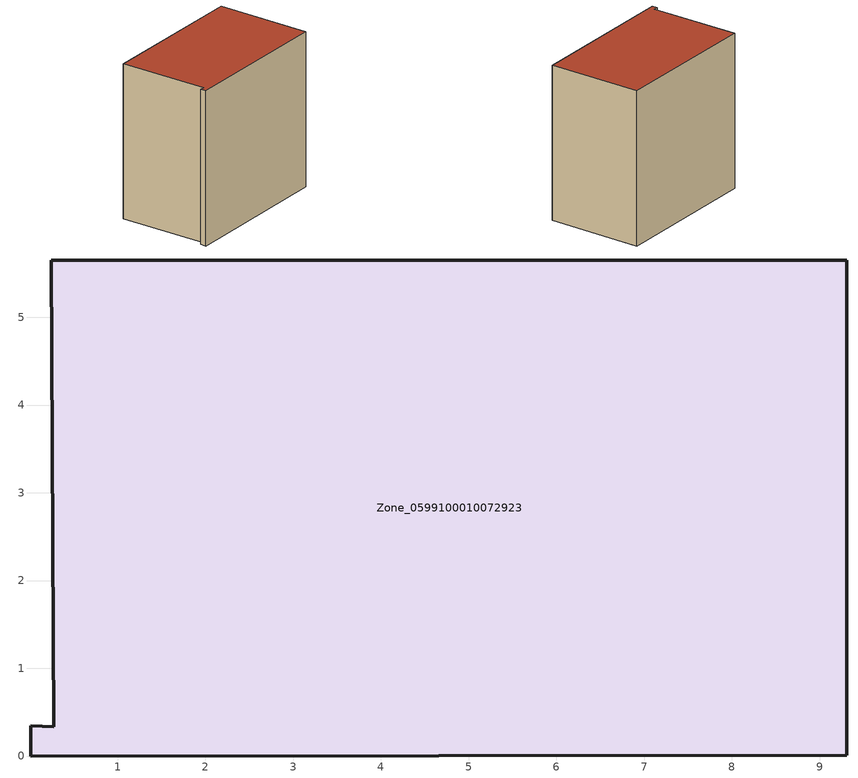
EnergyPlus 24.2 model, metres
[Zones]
Zone_0599100010072923
 floor ground (C_G): 0.27,0.33 0.24,5.65 9.31,5.65 9.31,0.01 0.01,0 0.01,0.34 z0
 wall outside (C_F): 0.01,0 9.31,0.01 9.31,5.65 0.24,5.65 0.27,0.33 0.01,0.34 0.01,0 z0:9.27
 roof outside (C_R): 0.27,0.33 0.01,0.34 0.01,0 9.31,0.01 9.31,5.65 0.24,5.65 z9.27
[BUILDING]
Pand.0599100010072923: North Axis=0; Terrain=City; Loads Convergence Tolerance Value=0.04; Temperature Convergence Tolerance Value=0.4; Solar Distribution=FullExterior; Maximum Number of Warmup Days=25; Minimum Number of Warmup Days=1
[Site:Location]
Rotterdam.The.Hague.AP_ZH_NLD Design_Conditions: Latitude=51.96; Longitude=4.45; Time Zone=1; Elevation=-4.5
[SITE:GROUNDTEMPERATURE:BUILDINGSURFACE]
18, 18, 18, 18, 18, 18, 18, 18, 18, 18, 18, 18
[MATERIAL] Thermal Absorptance=0.9; Solar Absorptance=0.7; Visible Absorptance=0.7
Name | Roughness | Thickness | Conductivity | Density | Specific Heat
G.TI.2006-2014 | MediumSmooth | 0.15 | 0.06 | 540 | 1210
F.TI.2006-2014 | Rough | 0.3 | 0.12 | 1920 | 840
R.TI.2006-2014 | MediumRough | 0.2 | 0.08 | 1500 | 1000
[CONSTRUCTION]
C_G: G.TI.2006-2014
C_F: F.TI.2006-2014
C_R: R.TI.2006-2014
[ZONE]
Zone_0599100010072923: Type=1; Multiplier=1; Ceiling Height=Autocalculate; Volume=Autocalculate; Floor Area=autocalculate; Part of Total Floor Area=Yes
[ZONEINFILTRATION:DESIGNFLOWRATE]
Infil_Zone_0599100010072923: Zone or ZoneList or Space or SpaceList=Zone_0599100010072923; Schedule=AlwaysOn; Design Flow Rate Calculation Method=Flow/Area; Flow Rate per Floor Area=0.0015; Constant Term Coefficient=1; Temperature Term Coefficient=0; Velocity Term Coefficient=0; Velocity Squared Term Coefficient=0
[HVACTEMPLATE:ZONE:IDEALLOADSAIRSYSTEM]
Zone_0599100010072923: Maximum Heating Supply Air Temperature=50; Minimum Cooling Supply Air Temperature=13; Maximum Heating Supply Air Humidity Ratio=0.0156; Minimum Cooling Supply Air Humidity Ratio=0.0077; Heating Limit=NoLimit; Cooling Limit=NoLimit; Dehumidification Control Type=ConstantSensibleHeatRatio; Cooling Sensible Heat Ratio=0.7; Dehumidification Setpoint=60; Humidification Control Type=None; Humidification Setpoint=30; Outdoor Air Method=None; Outdoor Air Flow Rate per Person=0.00944; Outdoor Air Flow Rate per Zone Floor Area=0; Outdoor Air Flow Rate per Zone=0; Demand Controlled Ventilation Type=None; Outdoor Air Economizer Type=NoEconomizer; Heat Recovery Type=None; Sensible Heat Recovery Effectiveness=0.7; Latent Heat Recovery Effectiveness=0.65
[ZONECONTROL:THERMOSTAT]
ThermostatControl_Zone_0599100010072923: Zone or ZoneList=Zone_0599100010072923; Control Type Schedule=DualSetpointControlType; Control 1=Thermostat_Zone_0599100010072923; Temperature Difference Between Cutout And Setpoint=0
[THERMOSTATSETPOINT:DUALSETPOINT]
Thermostat_Zone_0599100010072923: Heating Setpoint Temperature Schedule=HeatingSetpoint_Zone_0599100010072923; Cooling Setpoint Temperature Schedule=CoolingSetpoint_Zone_0599100010072923
[SCHEDULE:COMPACT]
HeatingSetpoint_Zone_0599100010072923: Through: 12/31, For: AllDays, Until: 24:00, 21
CoolingSetpoint_Zone_0599100010072923: Through: 12/31, For: AllDays, Until: 24:00, 24
DualSetpointControlType: Through: 12/31, For: AllDays, Until: 24:00, 4
AlwaysOn: Through: 12/31, For: AllDays, Until: 24:00, 1
